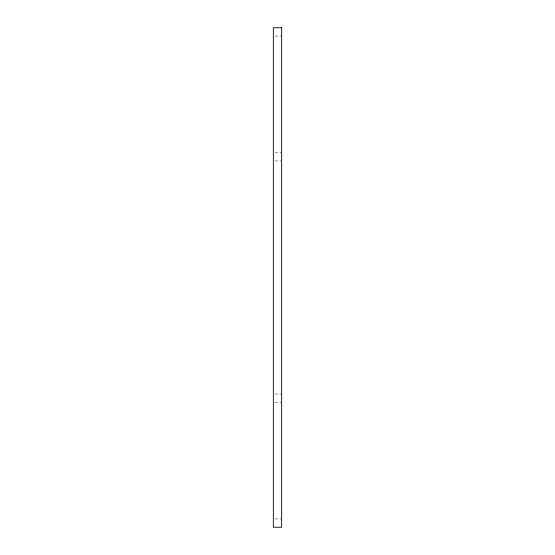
<?xml version="1.0" encoding="UTF-8"?>
<svg xmlns="http://www.w3.org/2000/svg" width="555" height="555" viewBox="0 0 555 555"><rect width="100%" height="100%" fill="white"/><g stroke="black" fill="none" stroke-linecap="round" stroke-linejoin="round"><path stroke-width="0.42" stroke-dasharray="2.77 2.08" d="M275.002 36.075L281.662 36.075M275.002 152.625L281.662 152.625M275.002 160.95L281.662 160.95M275.002 394.05L281.662 394.05M275.002 402.375L281.662 402.375M275.002 518.925L281.662 518.925"/><path stroke-width="0.83" d="M281.662 27.75L273.337 27.75L273.337 527.25L281.662 527.25L281.662 27.75"/></g></svg>
